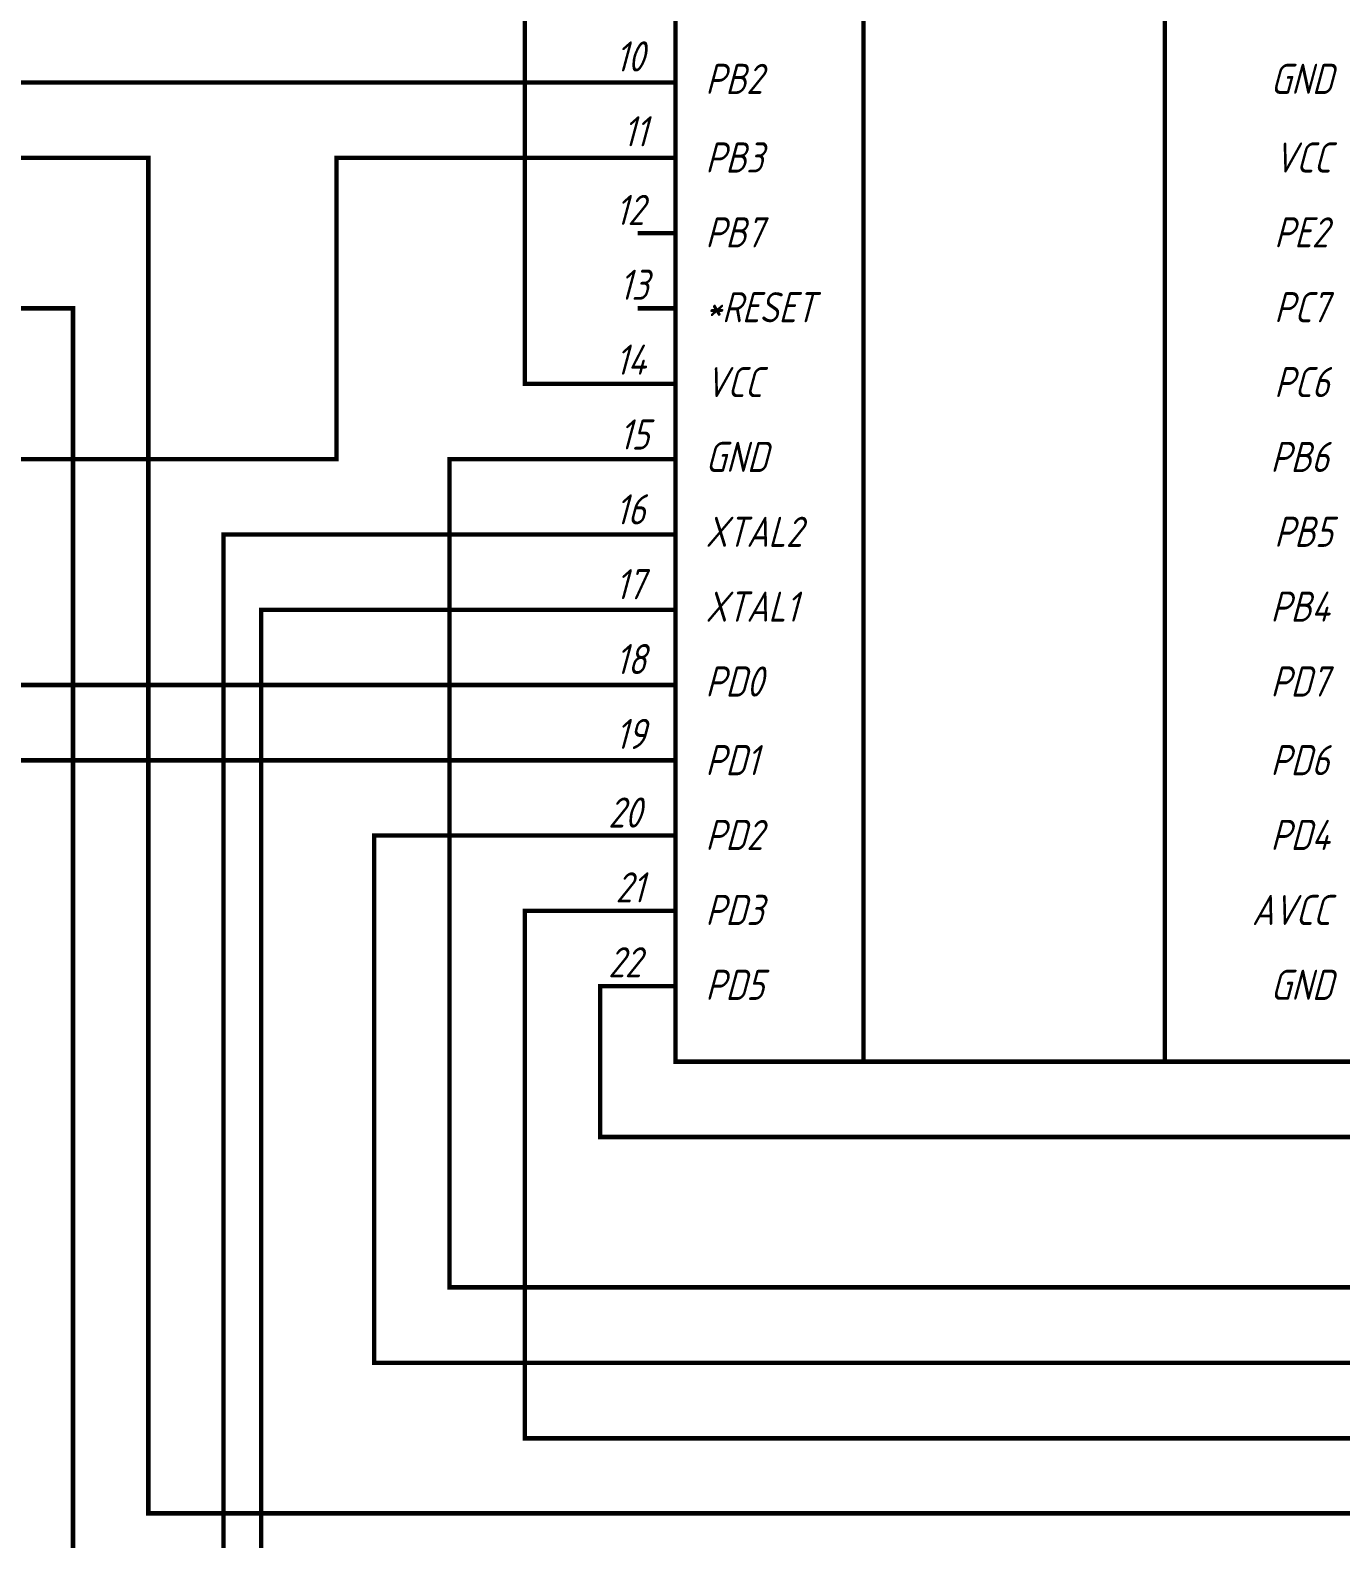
# Paper-space layout 'Layout1' of a CAD drawing. Extents: x -1 to 840, y -1 to 593.
# Drawn here: x 268 to 355, y 264.3 to 364.5 of the extents above; entities that cross this region are included whole.
import ezdxf

# ---------------------------------------------------------------- set-up
doc = ezdxf.new("R2010")
doc.units = 0
doc.header["$MEASUREMENT"] = 0
doc.layers.add('Sheet', color=255, linetype='CONTINUOUS')
doc.styles.add('GOST type A0', font='', dxfattribs={"oblique": 15, "height": 3.5})
doc.styles.get('GOST type A0').set_extended_font_data('GOST type A')

psp = doc.layouts.get("Layout1")

# ---------------------------------------------------------------- linework, layer by layer
at = {"layer": 'Sheet', "color": 7, "const_width": 0.3}
for points in [[(308.32, 301), (308.32, 301), (305.82, 301), (305.82, 290.99), (480.76, 290.99), (480.76, 478.5), (505.74, 478.5)], [(308.33, 306), (308.33, 306), (300.82, 306), (300.82, 270.98), (485.76, 270.98), (485.76, 450.99), (583.21, 450.99), (583.21, 450.99)], [(583.21, 445.98), (583.21, 445.98), (470.76, 445.98), (470.76, 275.99), (290.82, 275.99), (290.82, 311), (308.33, 311), (308.33, 311)], [(300.82, 418.49), (300.82, 401), (300.82, 340.99), (308.32, 340.99), (308.32, 340.99)], [(323.3, 411), (323.3, 295.99)], [(343.3, 295.99), (343.3, 411)], [(153.36, 325.99), (263.33, 325.99), (263.33, 361), (308.32, 361), (308.32, 361)], [(310.82, 361), (308.32, 361)], [(358.3, 330.99), (358.3, 330.99), (368.29, 330.99), (368.29, 266), (275.83, 266), (275.83, 356), (153.36, 356)], [(308.32, 356), (308.32, 356), (288.32, 356), (288.32, 335.99), (153.36, 335.99)], [(310.82, 356), (308.32, 356)], [(310.82, 351), (308.32, 351)], [(153.36, 346), (270.83, 346), (270.83, 261), (378.29, 261), (378.29, 325.99), (358.3, 325.99), (358.3, 325.99)], [(310.82, 346), (308.32, 346)], [(310.82, 340.99), (308.32, 340.99)], [(395.79, 281), (373.29, 281), (295.82, 281), (295.82, 335.99), (308.32, 335.99), (308.32, 335.99)], [(310.82, 335.99), (308.32, 335.99)], [(308.32, 330.99), (308.32, 330.99), (280.82, 330.99), (280.82, 245.99), (318.32, 245.99), (318.32, 210.99), (330.8, 210.99), (370.79, 210.99), (370.79, 223.5)], [(310.82, 330.99), (308.32, 330.99)], [(330.8, 253.49), (283.32, 253.49), (283.32, 325.99), (308.32, 325.99), (308.32, 325.99)], [(310.82, 325.99), (308.32, 325.99)], [(308.32, 321), (308.32, 321), (265.83, 321), (265.83, 223.5), (230.85, 223.5)], [(310.82, 321), (308.32, 321)], [(230.85, 228.5), (260.83, 228.5), (260.83, 316), (308.32, 316), (308.32, 316)], [(310.82, 316), (308.32, 316)], [(310.82, 311), (308.32, 311)], [(310.82, 306), (308.32, 306)], [(310.82, 301), (308.32, 301)]]:
    psp.add_lwpolyline(points, dxfattribs=at)
psp.add_lwpolyline([(310.82, 411), (355.8, 411), (355.8, 295.99), (310.82, 295.99), (310.82, 411)], close=True, dxfattribs=at)

# ---------------------------------------------------------------- texts
at = {"layer": 'Sheet', "color": 7, "style": 'GOST type A0', "oblique": 15}
for s, p in [('10', (306.84, 361.73)), ('PB2', (312.81, 360.24)), ('GND', (350.32, 360.24)), ('11', (307.34, 356.76)), ('PB3', (312.81, 355.02)), ('VCC', (350.57, 355.02)), ('12', (306.84, 351.54)), ('PB7', (312.81, 350.05)), ('PE2', (350.57, 350.05)), ('13', (307.09, 346.57)), ('*RESET', (312.81, 345.08)), ('PC7', (350.57, 345.08)), ('14', (306.84, 341.6)), ('VCC', (312.81, 340.11)), ('PC6', (350.57, 340.11)), ('15', (307.09, 336.63)), ('GND', (312.81, 335.14)), ('PB6', (350.32, 335.14)), ('16', (306.84, 331.66)), ('XTAL2', (312.81, 330.17)), ('PB5', (350.57, 330.17)), ('17', (306.84, 326.69)), ('XTAL1', (312.81, 325.2)), ('PB4', (350.32, 325.2)), ('18', (306.84, 321.72)), ('PD0', (312.81, 320.23)), ('PD7', (350.32, 320.23)), ('19', (306.84, 316.75)), ('PD1', (312.81, 315.01)), ('PD6', (350.32, 315.01)), ('20', (306.35, 311.53)), ('PD2', (312.81, 310.04)), ('PD4', (350.32, 310.04)), ('21', (306.84, 306.56)), ('PD3', (312.81, 305.06)), ('AVCC', (349.08, 305.06)), ('22', (306.35, 301.59)), ('PD5', (312.81, 300.09)), ('GND', (350.32, 300.09))]:
    psp.add_text(s, height=2, dxfattribs=at).set_placement(p)

doc.saveas('drawing.dxf')
